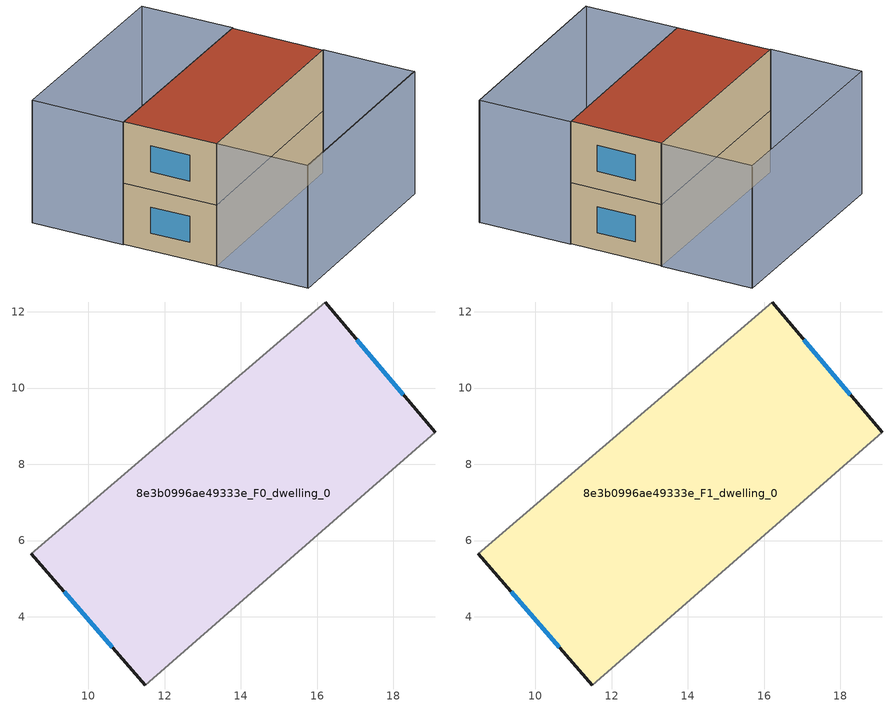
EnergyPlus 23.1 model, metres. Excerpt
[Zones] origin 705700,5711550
8e3b0996ae49333e_F0_dwelling_0
 floor ground (EU_floor_Construction): 16.21,12.26 19.1,8.84 11.49,2.21 8.5,5.65 z0
 wall outside (EU_wall_Construction): 19.1,8.84 16.21,12.26 / 8.5,5.65 11.49,2.21 z0:3
 wall adiabatic (EU_wall_Construction): 16.21,12.26 8.5,5.65 / 11.49,2.21 19.1,8.84 z0:3
 window (EU_Window_Construction): 18.26,9.83 17.04,11.27 / 9.36,4.66 10.63,3.21 z0.87:2.13
8e3b0996ae49333e_F1_dwelling_0
 floor to 8e3b0996ae49333e_F0_dwelling_0 (EU_floor_Construction): 16.21,12.26 19.1,8.84 11.49,2.21 8.5,5.65 z3
 wall outside (EU_wall_Construction): 19.1,8.84 16.21,12.26 / 8.5,5.65 11.49,2.21 z3:6
 wall adiabatic (EU_wall_Construction): 16.21,12.26 8.5,5.65 / 11.49,2.21 19.1,8.84 z3:6
 window (EU_Window_Construction): 18.26,9.83 17.04,11.27 / 9.36,4.66 10.63,3.21 z3.87:5.13
 roof outside (EU_roof_Construction): 19.1,8.84 16.21,12.26 8.5,5.65 11.49,2.21 z6
shading: 14.44,-1.17 22.06,5.49 / 13.31,15.68 5.54,9.04 / 11.49,2.21 19.12,8.87 / 19.12,8.87 22.08,5.47 / 22.08,5.47 14.45,-1.19 / 14.45,-1.19 11.49,2.21 / 5.54,9.04 13.31,15.68 / 13.31,15.68 16.23,12.26 / 16.23,12.26 8.47,5.62 / 8.47,5.62 5.54,9.04 z0:6
[Building]
EU S2 Campaign: North Axis=0; Terrain=City; Solar Distribution=FullExterior
[Site:Location]
London: Latitude=51.5; Longitude=-0.5; Time Zone=0; Elevation=25
[SizingPeriod:WeatherFileDays]
AnnualSizingPeriod: Begin Month=1; Begin Day of Month=1; End Month=12; End Day of Month=31; Day of Week for Start Day=Monday; Use Weather File Daylight Saving Period=No; Use Weather File Rain and Snow Indicators=No
[MATERIAL]
EU_InternalMass_Material: Roughness=MediumRough; Thickness=0.1; Conductivity=1; Density=1800; Specific Heat=900; Thermal Absorptance=0.9; Solar Absorptance=0.7; Visible Absorptance=0.7
[MATERIAL:NOMASS] Roughness=MediumRough; Thermal Absorptance=0.9; Solar Absorptance=0.7; Visible Absorptance=0.7
Name | Thermal Resistance
EU_wall_NoMass | 0.724719
EU_roof_NoMass | 2.98947
EU_floor_NoMass | 2.39157
[WINDOWMATERIAL:SIMPLEGLAZINGSYSTEM]
EU_Window_SimpleGlazing: UFactor=2.63425; Solar Heat Gain Coefficient=0.76; Visible Transmittance=0.76
[CONSTRUCTION]
EU_wall_Construction: EU_wall_NoMass
EU_roof_Construction: EU_roof_NoMass
EU_floor_Construction: EU_floor_NoMass
EU_Window_Construction: EU_Window_SimpleGlazing
EU_InternalMass_Construction: EU_InternalMass_Material
[ZONE] Type=1; Multiplier=1; Ceiling Height=autocalculate; Volume=137.125; Floor Area=autocalculate; Part of Total Floor Area=Yes
8e3b0996ae49333e_F0_dwelling_0; 8e3b0996ae49333e_F1_dwelling_0
[INTERNALMASS] Construction=EU_InternalMass_Construction; Surface Area=45.7083
Name | Zone or ZoneList
8e3b0996ae49333e_F0_dwelling_0_EU_InternalMass | 8e3b0996ae49333e_F0_dwelling_0
8e3b0996ae49333e_F1_dwelling_0_EU_InternalMass | 8e3b0996ae49333e_F1_dwelling_0
[OTHEREQUIPMENT] Fuel Type=Electricity; Design Level Calculation Method=Watts/Area; Power per Zone Floor Area=1; Fraction Latent=0; Fraction Radiant=0; Fraction Lost=0; Carbon Dioxide Generation Rate=0; EndUse Subcategory=EU_Step8_InternalGains
Name | Zone or ZoneList or Space or SpaceList | Schedule
EU_Step8_InternalGain_8e3b0996ae49333e_F0_dwelling_0_f000 | 8e3b0996ae49333e_F0_dwelling_0 | EU_Step8_GainSchedule_8e3b0996ae49333e_F0_dwelling_0_f000
EU_Step8_InternalGain_8e3b0996ae49333e_F1_dwelling_0_f000 | 8e3b0996ae49333e_F1_dwelling_0 | EU_Step8_GainSchedule_8e3b0996ae49333e_F1_dwelling_0_f000
[ZONEVENTILATION:DESIGNFLOWRATE] Schedule=EU_AlwaysOn; Design Flow Rate Calculation Method=AirChanges/Hour; Air Changes per Hour=0.418135; Ventilation Type=Natural; Fan Pressure Rise=0; Fan Total Efficiency=1; Constant Term Coefficient=1; Temperature Term Coefficient=0; Velocity Term Coefficient=0; Velocity Squared Term Coefficient=0; Minimum Indoor Temperature=-100; Maximum Indoor Temperature=100; Delta Temperature=-100; Minimum Outdoor Temperature=-100; Maximum Outdoor Temperature=100; Maximum Wind Speed=40
Name | Zone or ZoneList or Space or SpaceList
EU_ConstantAir_8e3b0996ae49333e_F0_dwelling_0 | 8e3b0996ae49333e_F0_dwelling_0
EU_ConstantAir_8e3b0996ae49333e_F1_dwelling_0 | 8e3b0996ae49333e_F1_dwelling_0
[HVACTEMPLATE:THERMOSTAT] Constant Heating Setpoint=20; Constant Cooling Setpoint=50
EU_HeatOnly_8e3b0996ae49333e_F0_dwelling_0; EU_HeatOnly_8e3b0996ae49333e_F1_dwelling_0
[HVACTEMPLATE:ZONE:IDEALLOADSAIRSYSTEM] System Availability Schedule=EU_AlwaysOn; Maximum Heating Supply Air Temperature=50; Minimum Cooling Supply Air Temperature=13; Maximum Heating Supply Air Humidity Ratio=0.0156; Minimum Cooling Supply Air Humidity Ratio=0.0077; Heating Limit=NoLimit; Cooling Limit=NoLimit; Heating Availability Schedule=EU_AlwaysOn; Cooling Availability Schedule=EU_CoolingOff; Dehumidification Control Type=ConstantSensibleHeatRatio; Cooling Sensible Heat Ratio=0.7; Dehumidification Setpoint=60; Humidification Control Type=None; Humidification Setpoint=30; Outdoor Air Method=None; Outdoor Air Flow Rate per Person=0.00944; Outdoor Air Flow Rate per Zone Floor Area=0; Outdoor Air Flow Rate per Zone=0; Demand Controlled Ventilation Type=None; Outdoor Air Economizer Type=NoEconomizer; Heat Recovery Type=None; Sensible Heat Recovery Effectiveness=0.7; Latent Heat Recovery Effectiveness=0.65
Name | Template Thermostat
8e3b0996ae49333e_F0_dwelling_0 | EU_HeatOnly_8e3b0996ae49333e_F0_dwelling_0
8e3b0996ae49333e_F1_dwelling_0 | EU_HeatOnly_8e3b0996ae49333e_F1_dwelling_0
[SIZING:ZONE] Zone Cooling Design Supply Air Temperature Input Method=SupplyAirTemperature; Zone Cooling Design Supply Air Temperature=13; Zone Heating Design Supply Air Temperature Input Method=SupplyAirTemperature; Zone Heating Design Supply Air Temperature=50; Zone Cooling Design Supply Air Humidity Ratio=0.008; Zone Heating Design Supply Air Humidity Ratio=0.008; Cooling Design Air Flow Method=DesignDay; Cooling Design Air Flow Rate=0; Cooling Minimum Air Flow per Zone Floor Area=0.000762; Cooling Minimum Air Flow=0; Cooling Minimum Air Flow Fraction=0.2; Heating Design Air Flow Method=DesignDay; Heating Design Air Flow Rate=0; Heating Maximum Air Flow per Zone Floor Area=0.002032; Heating Maximum Air Flow=0.141576; Heating Maximum Air Flow Fraction=0.3; Account for Dedicated Outdoor Air System=No; Dedicated Outdoor Air System Control Strategy=NeutralSupplyAir; Dedicated Outdoor Air Low Setpoint Temperature for Design=autosize; Dedicated Outdoor Air High Setpoint Temperature for Design=autosize; Zone Load Sizing Method=Sensible Load Only No Latent Load; Zone Latent Cooling Design Supply Air Humidity Ratio Input Method=HumidityRatioDifference; Zone Cooling Design Supply Air Humidity Ratio Difference=0.005; Zone Latent Heating Design Supply Air Humidity Ratio Input Method=HumidityRatioDifference; Zone Humidification Design Supply Air Humidity Ratio Difference=0.005
8e3b0996ae49333e_F0_dwelling_0; 8e3b0996ae49333e_F1_dwelling_0
[SCHEDULE:CONSTANT]
Name | Hourly Value
EU_AlwaysOn | 1
EU_CoolingOff | 0
[SCHEDULE:FILE] Column Number=1; Rows to Skip at Top=0; Number of Hours of Data=8760; Column Separator=Comma; Interpolate to Timestep=No; Minutes per Item=60; Adjust Schedule for Daylight Savings=Yes
Name | File
EU_Step8_GainSchedule_8e3b0996ae49333e_F0_dwelling_0_f000 | ../../schedules/8e3b0996ae49333e/8e3b0996ae49333e_F0_dwelling_0_f000_gain.csv
EU_Step8_GainSchedule_8e3b0996ae49333e_F1_dwelling_0_f000 | ../../schedules/8e3b0996ae49333e/8e3b0996ae49333e_F1_dwelling_0_f000_gain.csv
